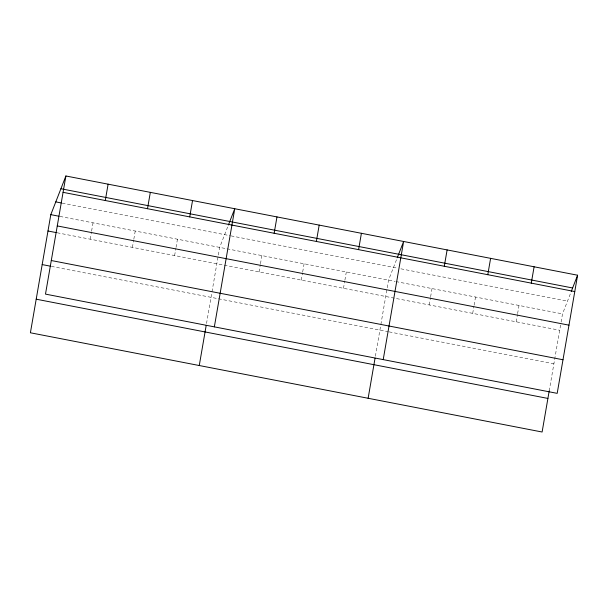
<?xml version="1.0" encoding="UTF-8"?>
<svg xmlns="http://www.w3.org/2000/svg" width="608" height="608" viewBox="0 0 608 608"><rect width="100%" height="100%" fill="white"/><g stroke="black" fill="none" stroke-linecap="round" stroke-linejoin="round"><path stroke-width="0.46" stroke-dasharray="3.04 2.28" d="M90.197 239.18L91.451 231.914M91.61 231.01L93.024 222.832M132.415 247.372L133.669 240.107M133.821 239.195L135.234 231.025M174.625 255.558L175.887 248.292M176.039 247.38L177.452 239.21M206.522 323.517L211.85 292.668M212.01 291.734L219.67 247.395L228.068 225.872M259.061 271.928L260.315 264.662M260.475 263.758L261.881 255.58M301.279 280.121L302.533 272.855M302.685 271.943L304.099 263.773M343.49 288.306L344.744 281.04M344.903 280.128L346.317 271.958M375.379 356.265L380.714 325.417M380.874 324.482L388.527 280.144L396.933 258.62M429.202 304.927L430.456 297.662M430.616 296.757L432.022 288.58M472.697 313.363L473.951 306.098M474.111 305.186L475.524 297.016M516.192 321.799L517.446 314.534M517.606 313.622L519.019 305.452M549.199 390.944L560.941 322.97M561.1 322.058L562.514 313.888L571.254 291.49M62.206 203.133L230.151 235.706M231.07 235.881L397.214 268.105M400.915 268.82L567.492 301.127M59.979 216.425L226.092 248.642M227.012 248.816L395.01 281.398M395.937 281.58L562.514 313.888M57.16 232.773L223.265 264.989M224.185 265.164L559.687 330.235M51.353 266.365L388.231 331.694M389.158 331.877L553.888 363.82"/><path stroke-width="0.91" d="M65.892 175.986L45.486 294.112L557.194 393.353L577.6 275.219L65.892 175.986L50.806 214.647L30.4 332.781L542.108 432.014L549.199 390.944M105.283 200.518L108.11 184.171M147.501 208.704L150.328 192.356M189.719 216.889L192.538 200.549M199.264 365.53L206.196 325.394M214.35 326.861L234.756 208.734L228.41 224.998M274.147 233.267L276.974 216.919M316.365 241.452L319.185 225.104M358.583 249.645L361.403 233.297M368.129 398.278L375.06 358.142M383.215 359.609L403.621 241.482L397.275 257.746M444.288 266.266L447.116 249.918M487.783 274.702L490.61 258.354M531.278 283.138L534.105 266.79M571.254 291.49L577.6 275.219M60.914 188.746L572.622 287.979M63.072 192.333L574.773 291.566M55.784 201.886L61.294 202.958M50.806 214.647L59.067 216.25M57.266 225.918L568.974 325.158M47.979 230.994L56.24 232.598M51.292 260.528L563 359.761M42.18 264.586L50.441 266.182M36.199 299.189L547.907 398.43"/></g></svg>
